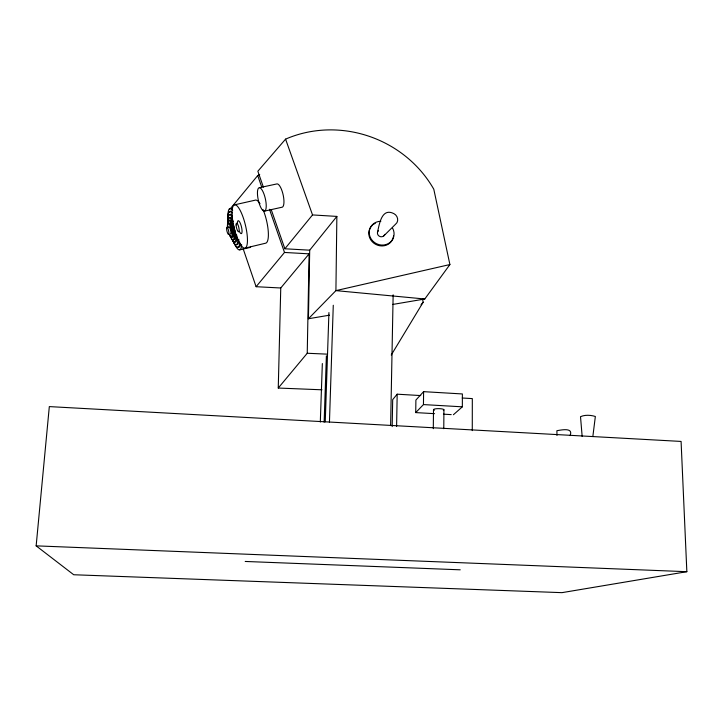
<?xml version="1.0" encoding="UTF-8"?>
<svg xmlns="http://www.w3.org/2000/svg" width="723" height="723" viewBox="0 0 723 723"><rect width="100%" height="100%" fill="white"/><g stroke="black" fill="none" stroke-linecap="round" stroke-linejoin="round"><path stroke-width="1.08" d="M472.273 430.628L472.318 398.599L462.223 398.012M453.411 414.731L462.34 406.823L462.386 393.954L423.606 391.658L415.897 400.054L415.725 412.598L434.568 413.664M443.777 428.712L443.922 409.76M433.303 428.676L433.493 409.742M336.864 216.412L335.915 290.628L308.423 318.753L309.706 250.185L336.864 216.412L312.526 214.93L284.871 248.775L271.17 209.471M415.725 412.598L423.452 404.582L423.606 391.658M396.602 426.462L397.18 394.189L420.732 395.571M322.006 389.805L278.256 388.043L307.239 353.258L309.11 253.845L284.501 252.454L256.096 286.706L243.1 248.595M390.619 425.621L393.149 294.821M392.173 426.606L392.688 399.629L397.18 394.189M278.256 388.043L280.759 287.989L309.11 253.845M329.444 422.277L333.276 305.26M324.139 422.223L326.389 355.843M325.251 421.834L328.929 312.571M320.307 422.051L322.341 363.552M36.15 545.856L49.318 406.597L681.084 441.428L686.85 571.694L561.952 592.652L73.719 574.749L36.15 545.856L686.85 571.694M592.842 436.565L595.354 416.484C590.736 415.011 584.952 414.677 580.515 416.683L582.16 436.466M570.067 435.58C573.728 427.23 561.274 429.977 556.909 430.7L556.963 435.436M377.551 232.065C379.376 224.094 381.663 207.465 393.818 213.592C397.849 215.481 399.313 221.536 395.427 224.338L383.768 235.915M391.242 355.029L423.172 302.205L422.485 298.924M392.643 304.455L424.79 298.997L449.905 264.546L433.791 189.227A112.797 105.151 22.5 0 0 285.576 139.132L257.849 171.234L263.398 187.167M229.742 209.435L257.722 175.553A113.755 107.23 20.4 0 1 259.72 174.695M421.039 304.745L423.172 302.205M245.224 248.079L265.856 243.145A22.169 6.146 76.5 0 0 263.009 209.489M239.783 249.833L249.742 247.537A21.193 5.088 76.8 0 0 250.836 246.435M449.905 264.546L335.915 290.628L424.79 298.997M234.125 204.934L254.885 200.253A22.169 6.146 76.5 0 1 260.009 203.678M264.166 211.197A12.029 3.588 77.2 0 0 263.895 193.809A12.029 3.588 77.2 0 0 257.442 193.321A12.029 3.588 77.2 0 0 264.166 211.197L281.753 207.284A11.966 3.732 77.4 0 0 283.326 195.716A11.966 3.732 77.4 0 0 277.135 183.877L259.43 187.682M308.423 318.753L329.48 315.174M245.196 561.455L460.235 569.814M307.239 353.258L327.392 354.153M256.096 286.706L280.759 287.989M284.871 248.775L309.706 250.185M443.434 414.171L451.197 414.613M423.452 404.582L462.34 406.823M285.576 139.132L312.526 214.93M257.722 175.553L261.753 187.14M269.462 209.263L284.501 252.454M393.574 236.014A12.598 11.695 26.6 0 1 375.734 244.392A12.598 11.695 26.6 0 1 372.652 224.989M373.466 224.356A12.598 11.695 26.6 0 1 375.273 223.317M392.544 228.07A12.625 11.722 26.6 0 1 386.001 244.564A12.625 11.722 26.6 0 1 369.471 234.984A12.625 11.722 26.6 0 1 380.84 221.283M384.744 234.379A3.787 3.516 26.5 0 1 379.25 236.186A3.787 3.516 26.5 0 1 378.527 230.529M434.324 410.293A5.224 1.103 0.7 0 1 435.156 408.902A5.224 1.103 0.7 0 1 441.88 408.911A5.224 1.103 0.7 0 1 443.344 410.312M237.442 223.38A6.688 1.744 76.3 0 1 239.81 222.25A6.688 1.744 76.3 0 1 242.051 231.866A6.688 1.744 76.3 0 1 239.286 231.27M227.528 227.365A7.347 1.672 76.7 0 1 229.417 224.482A7.347 1.672 76.7 0 1 232.092 235.418A7.347 1.672 76.7 0 1 229.263 234.46M228.658 223.425A7.347 1.681 76.7 0 1 232.544 230.429A7.347 1.681 76.7 0 1 231.468 236.611M241.627 244.618A21.247 4.925 76.8 0 1 233.294 240.976M228.079 217.84A21.247 4.925 76.8 0 1 232.689 210.257M227.908 227.618A10.131 2.314 76.7 0 1 230.122 221.699A10.131 2.314 76.7 0 1 233.99 237.496A10.131 2.314 76.7 0 1 229.534 234.297M229.507 212.399A18.446 4.275 76.8 0 1 231.559 211.432M240.587 244.04A18.446 4.275 76.8 0 1 237.921 246.859M228.866 220.66A10.131 2.323 76.7 0 1 233.945 229.019A10.131 2.323 76.7 0 1 233.502 239.611M237.777 239.503A15.572 3.588 76.7 0 1 232.119 239.358M231.703 238.319A15.572 3.588 76.7 0 1 230.782 235.752M228.043 223.371A15.572 3.588 76.7 0 1 232.517 217.93M229.327 215.246A15.563 3.597 76.7 0 1 232.237 215.599M238.789 239.268A15.563 3.597 76.7 0 1 236.43 244.347M239.729 242.259A18.455 4.266 76.7 0 1 232.499 239.674M228.07 220.949A18.455 4.266 76.7 0 1 231.947 213.005M234.758 229.896A12.662 2.901 76.7 0 1 235.526 241.093A12.662 2.901 76.7 0 1 231.947 239.313M227.926 224.763A12.662 2.901 76.7 0 1 229.571 217.731A12.662 2.901 76.7 0 1 234.505 228.811M228.585 227.402A3.723 0.85 76.7 0 1 230.42 229.58A3.723 0.85 76.7 0 1 230.393 233.936M229.155 218.12A12.662 2.91 76.7 0 1 233.276 221.672M236.656 234.93A12.662 2.91 76.7 0 1 234.939 241.798M232.056 212.689A22.305 5.811 76.4 0 0 243.633 247.89A22.305 5.811 76.4 0 0 243.624 218.798A22.305 5.811 76.4 0 0 232.056 212.689M236.096 224.943A4.465 1.157 76.3 0 0 238.482 231.83A4.465 1.157 76.3 0 0 238.319 225.748A4.465 1.157 76.3 0 0 236.096 224.943M226.552 228.477A3.723 0.84 76.7 0 0 228.378 234.388A3.723 0.84 76.7 0 0 228.269 229.58A3.723 0.84 76.7 0 0 226.552 228.477"/></g></svg>
